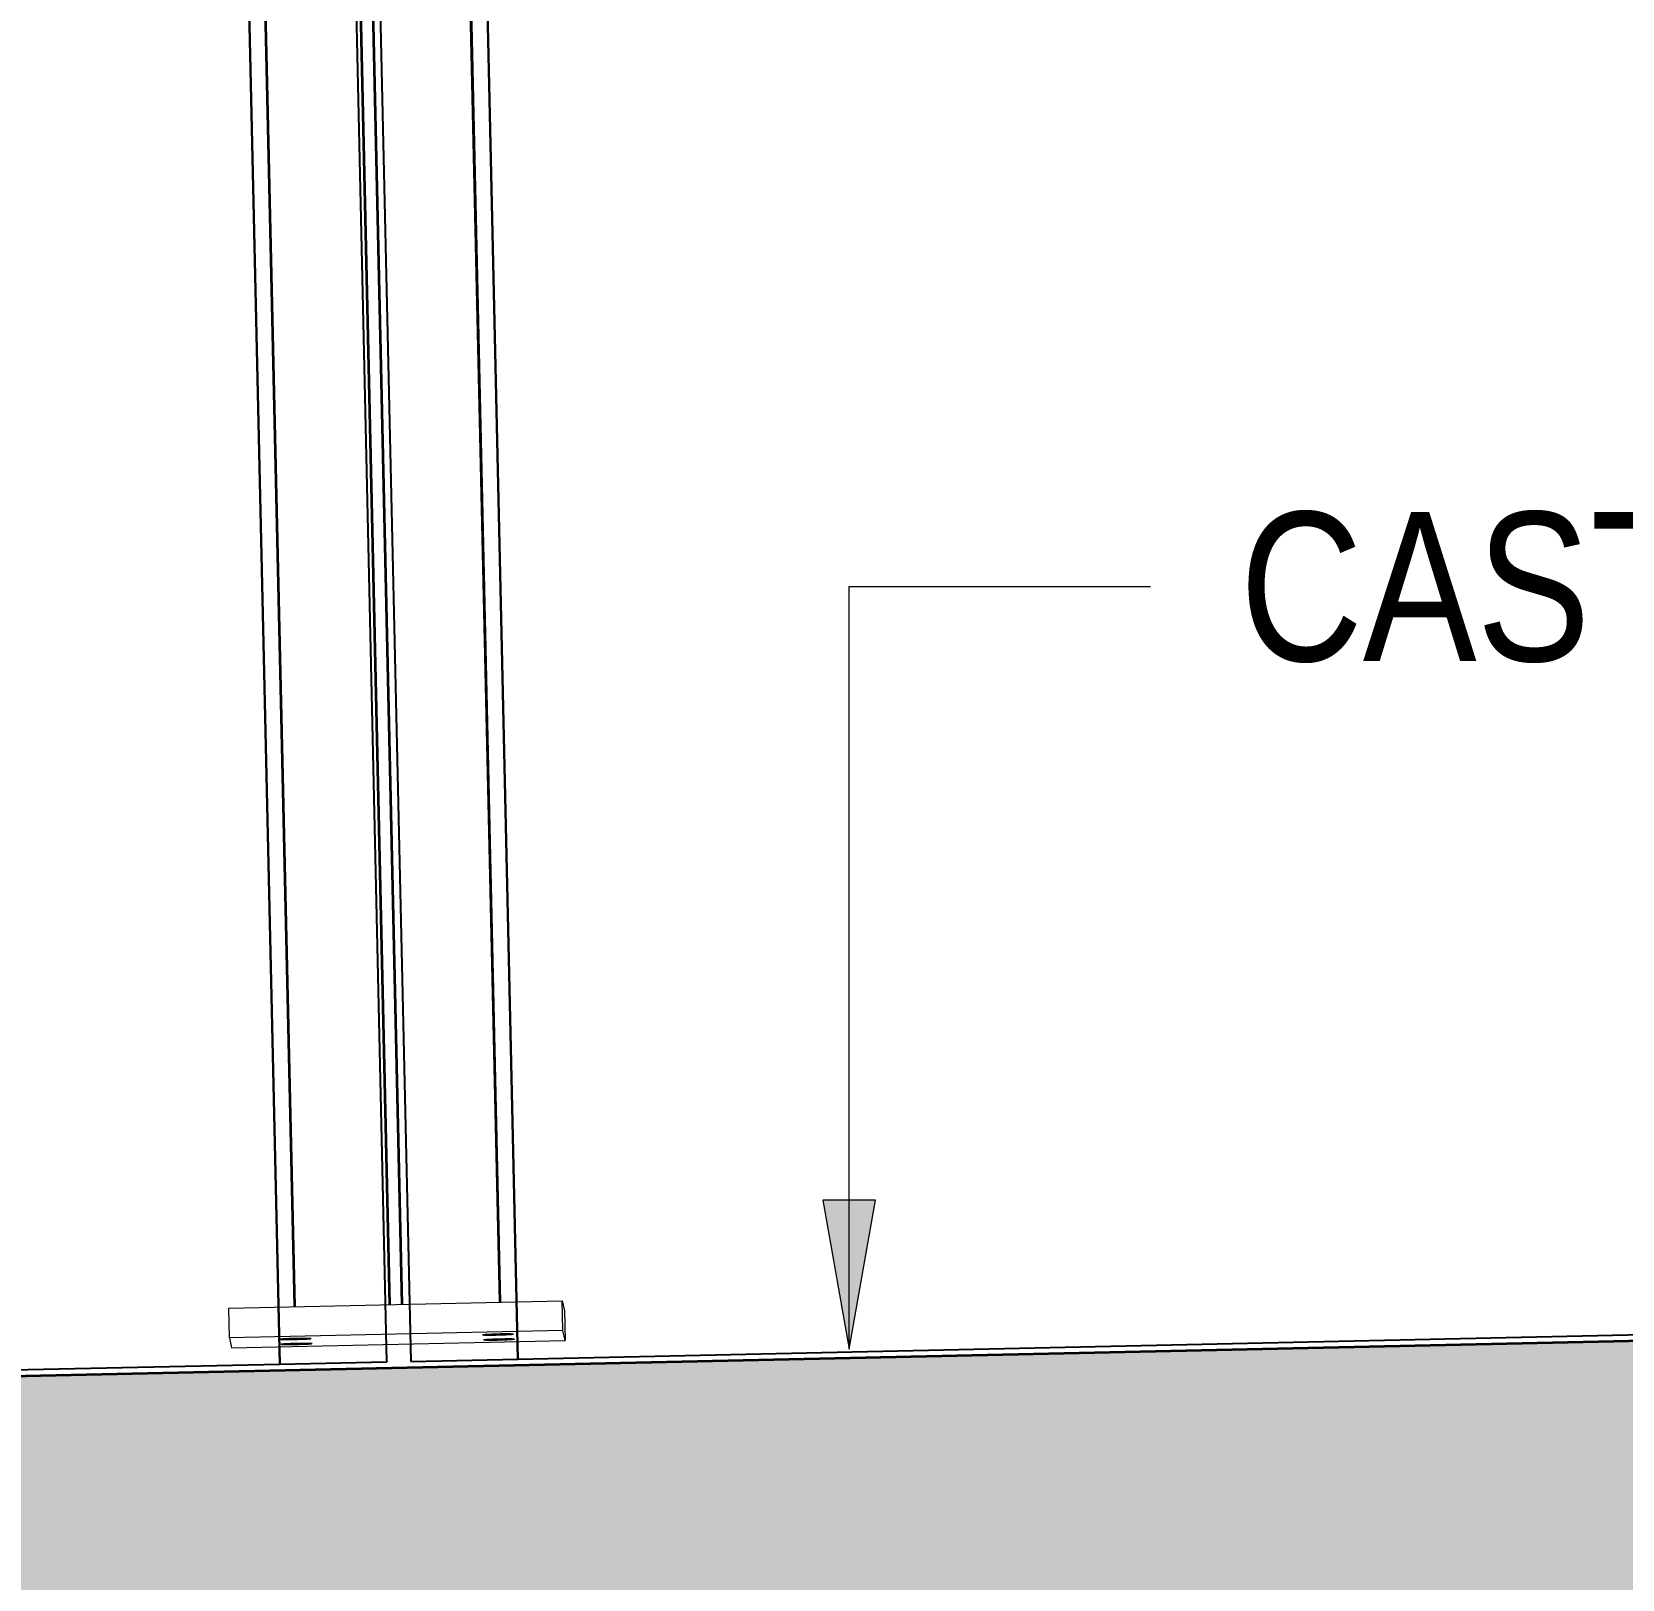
# Model space of a CAD drawing. Header units: metres. Extents: x -1147.3 to -1090.7, y 3.4 to 26.8.
# Drawn here: x -1144.34 to -1143.005, y 23.08 to 24.378 of the extents above; entities that cross this region are included whole.
import ezdxf

# ---------------------------------------------------------------- set-up
doc = ezdxf.new("R2010")
doc.units = ezdxf.units.M
for name, color, linetype, lineweight in [('A-DETL', 7, 'Continuous', 13), ('A-DETL-GENF', 7, 'Continuous', 9), ('A-GENM', 7, 'Continuous', 35), ('G-ANNO-TEXT', 7, 'Continuous', 9), ('S-FSTN', 7, 'Continuous', 18)]:
    doc.layers.add(name, color=color, linetype=linetype, lineweight=lineweight)
doc.styles.add('Arial Narrow', font='ARIALN.TTF', dxfattribs={"height": 0.125})

# ---------------------------------------------------------------- blocks, each defined once
blk = doc.blocks.new('SCR_B_08_NE_6 - SCR_B_08_NE_6-5608889-DRG-2873023 - SECTION 2')
at = {"layer": 'A-GENM', "color": 254, "lineweight": 25, "true_color": 0xd4d4d4}
for p, q in [((-1144.0792, 25.7958), (-1144.0218, 23.2625)), ((-1143.9891, 25.7942), (-1143.9319, 23.2644)), ((-1143.9319, 23.2644), (-1143.9891, 25.7942)), ((-1143.9319, 23.2644), (-1142.9322, 23.2862)), ((-1144.0218, 23.2625), (-1143.9319, 23.2644))]:
    blk.add_line(p, q, dxfattribs=at)
blk = doc.blocks.new('SCR_B_08_NE_7 - SCR_B_08_NE_7-5609727-DRG-2873023 - SECTION 2')
at = {"layer": 'A-GENM', "color": 254, "lineweight": 25, "true_color": 0xd4d4d4}
for p, q in [((-1144.1892, 25.7978), (-1144.1318, 23.2602)), ((-1144.1318, 23.2602), (-1144.1892, 25.7978)), ((-1144.0418, 23.2621), (-1144.0992, 25.7962)), ((-1145.1319, 23.2383), (-1144.1318, 23.2602)), ((-1144.1318, 23.2602), (-1144.0418, 23.2621)), ((-1144.0418, 23.2627), (-1144.0418, 23.2621))]:
    blk.add_line(p, q, dxfattribs=at)
blk = doc.blocks.new('T2DPAA-T2D-C3S-DU-M3D-100304_rvt-1-DRG-2873023 - SECTION 2')
at = {"layer": 'A-GENM', "color": 254, "lineweight": 25, "true_color": 0xd4d4d4}
for name in ['SCR_B_08_NE_7 - SCR_B_08_NE_7-5609727-DRG-2873023 - SECTION 2', 'SCR_B_08_NE_6 - SCR_B_08_NE_6-5608889-DRG-2873023 - SECTION 2']:
    blk.add_blockref(name, (0, 0), dxfattribs=at)
blk = doc.blocks.new('BR08_GEN_POST_0 - 360UB_BASE-8745843-DRG-2873023 - SECTION 2')
at = {"layer": 'A-GENM'}
for p, q in [((-1144.0031, 25.7945), (-1143.9469, 23.3122)), ((-1144.119, 23.3084), (-1144.1723, 25.6616)), ((-1144.0001, 25.6585), (-1143.9471, 23.3122)), ((-1144.0394, 23.3102), (-1144.066, 24.5037)), ((-1144.056, 24.5033), (-1144.0294, 23.3104))]:
    blk.add_line(p, q, dxfattribs=at)
blk = doc.blocks.new('Barrier Post Column Base Plate - 25mm-V14-DRG-2873023 - SECTION 2')
at = {"layer": 'S-FSTN'}
for p, q in [((-1144.1745, 23.3072), (-1143.8946, 23.3133)), ((-1143.8946, 23.3133), (-1143.8928, 23.3049)), ((-1143.894, 23.2883), (-1143.8946, 23.3133)), ((-1144.1739, 23.2822), (-1144.1745, 23.3072)), ((-1143.8928, 23.3049), (-1143.8922, 23.28)), ((-1143.894, 23.2883), (-1144.1739, 23.2822)), ((-1143.8922, 23.28), (-1143.894, 23.2883)), ((-1144.1739, 23.2822), (-1144.1722, 23.2739)), ((-1144.1722, 23.2739), (-1143.8922, 23.28))]:
    blk.add_line(p, q, dxfattribs=at)
for centre, start_param, end_param in [((-1143.9486, 23.285), 0.005738, 3.14733), ((-1143.9486, 23.285), 3.14733, 6.288923), ((-1144.1185, 23.2813), 0.005738, 3.14733), ((-1144.1185, 23.2813), 3.14733, 6.288923), ((-1144.1176, 23.2771), 0.005738, 3.14733), ((-1144.1176, 23.2771), 3.14733, 6.288923), ((-1143.9477, 23.2808), 0.005738, 3.14733), ((-1143.9477, 23.2808), 3.14733, 6.288923)]:
    blk.add_ellipse(centre, major_axis=(0.013, 0.0003), ratio=0.030063, start_param=start_param, end_param=end_param, dxfattribs=at)

msp = doc.modelspace()

# ---------------------------------------------------------------- hatches: boundary and pattern name
at = {"layer": 'A-DETL-GENF', "true_color": 0xc0c0c0}
msp.add_hatch(color=9, dxfattribs=at).paths.add_polyline_path([(-1145.8409, 21.3073), (-1136.0351, 21.3853), (-1136.0351, 23.4305), (-1145.8409, 23.2172), (-1145.8409, 21.3418)])
at = {"layer": 'G-ANNO-TEXT'}
msp.add_hatch(color=256, dxfattribs=at).paths.add_polyline_path([(-1143.6538, 23.2728), (-1143.6317, 23.3978), (-1143.6758, 23.3978)])

# ---------------------------------------------------------------- linework, layer by layer
at = {"layer": 'A-DETL', "lineweight": 35}
msp.add_line((-1136.0351, 23.4305), (-1145.8409, 23.2177), dxfattribs=at)
at = {"layer": 'G-ANNO-TEXT'}
for p, q in [((-1143.6538, 23.9127), (-1143.4008, 23.9127)), ((-1143.6538, 23.2728), (-1143.6538, 23.9127)), ((-1143.6317, 23.3978), (-1143.6758, 23.3978)), ((-1143.6758, 23.3978), (-1143.6538, 23.2728)), ((-1143.6538, 23.2728), (-1143.6317, 23.3978))]:
    msp.add_line(p, q, dxfattribs=at)

# ---------------------------------------------------------------- block references
at = {"lineweight": 5}
msp.add_blockref('T2DPAA-T2D-C3S-DU-M3D-100304_rvt-1-DRG-2873023 - SECTION 2', (0, 0), dxfattribs=at)
at = {"layer": 'A-GENM'}
msp.add_blockref('BR08_GEN_POST_0 - 360UB_BASE-8745843-DRG-2873023 - SECTION 2', (0, 0), dxfattribs=at)
at = {"layer": 'S-FSTN'}
msp.add_blockref('Barrier Post Column Base Plate - 25mm-V14-DRG-2873023 - SECTION 2', (0, 0), dxfattribs=at)

# ---------------------------------------------------------------- next in the draw order: texts
at = {"layer": 'G-ANNO-TEXT', "insert": (-1143.3258, 23.9752), "char_height": 0.125, "attachment_point": 1, "style": 'Arial Narrow', "bg_fill": 3, "box_fill_scale": 1, "bg_fill_color": 256, "bg_fill_true_color": 13158600, "bg_fill_transparency": 0}
msp.add_mtext('CAST IN-SITU BARRIER', dxfattribs=at)

doc.saveas('drawing.dxf')
